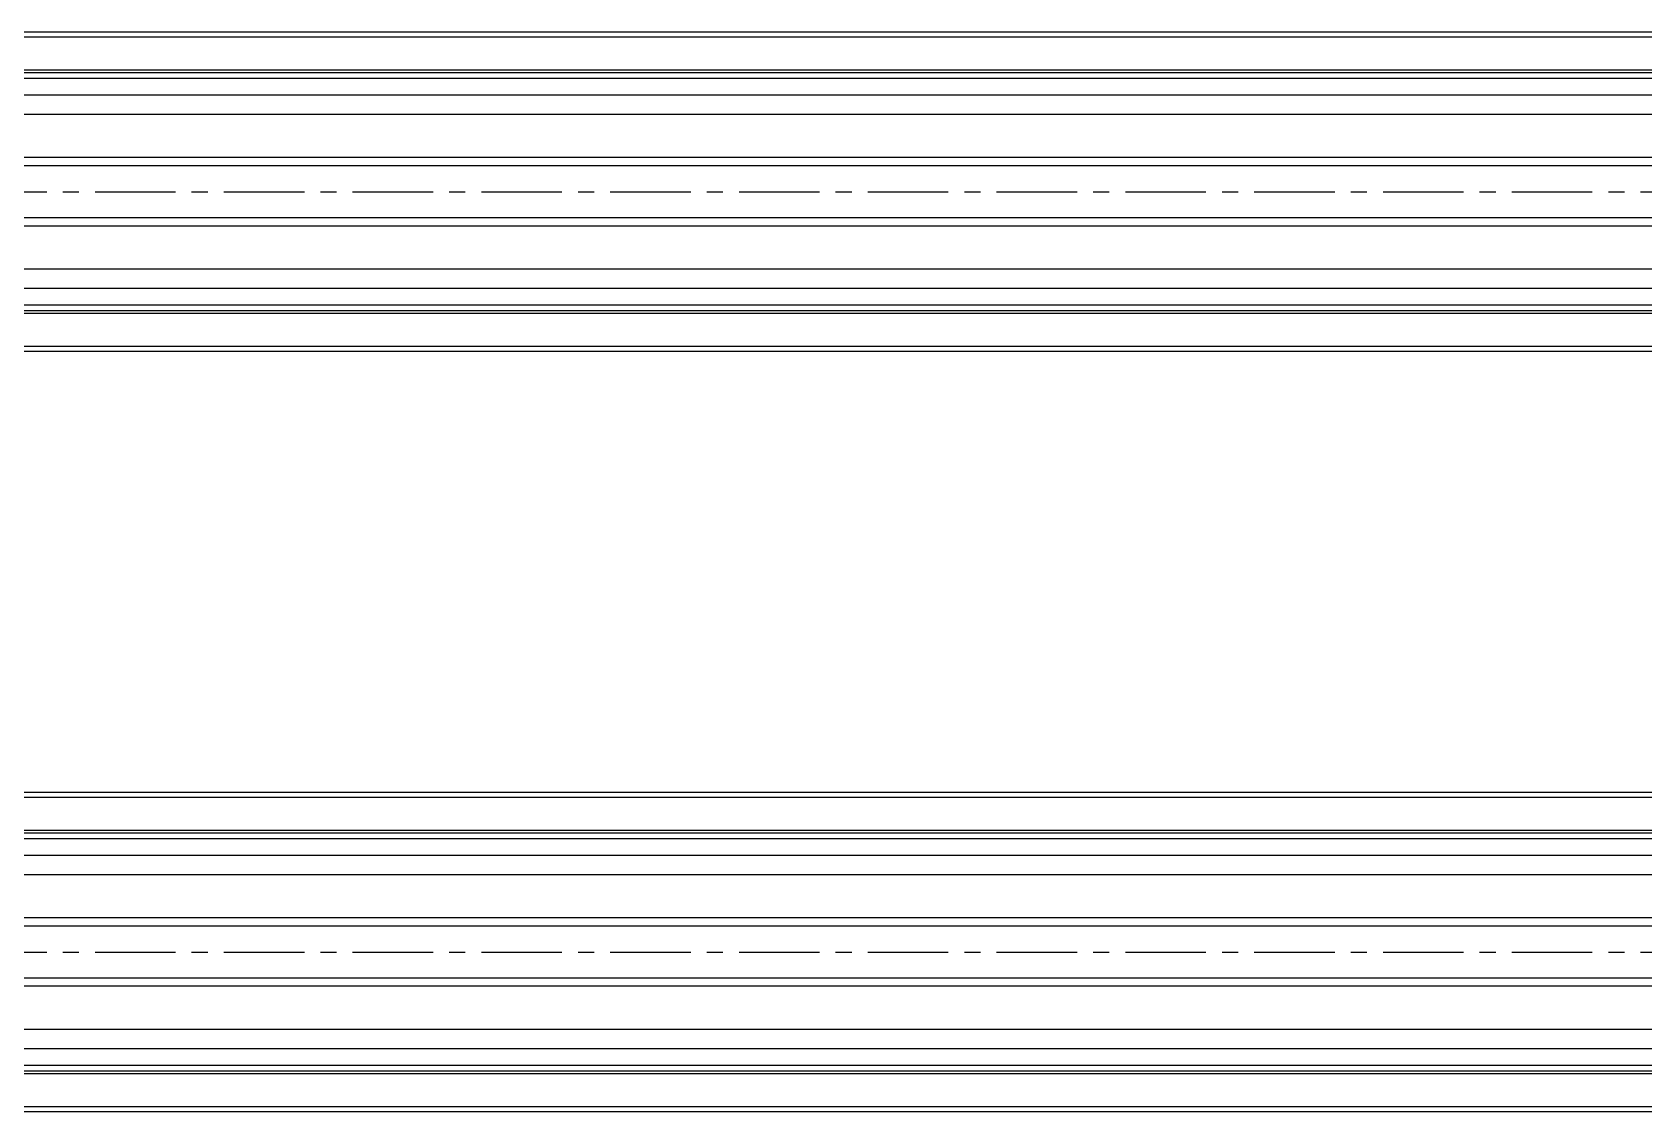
# Model space of a CAD drawing. Extents: x 0 to 4662, y -8 to 1177.
# Drawn here: x 1377.6 to 1695.4, y 919.7 to 1132.7 of the extents above; entities that cross this region are included whole.
import ezdxf

# ---------------------------------------------------------------- set-up
doc = ezdxf.new("R2010")
doc.units = 0
doc.header["$LTSCALE"] = 0.5
doc.linetypes.add('CENTER', pattern=[50.8, 31.75, -6.35, 6.35, -6.35])
doc.linetypes.add('DASHED', pattern=[19.05, 12.7, -6.35])
for name, color, linetype in [('MSM_CENTER', 1, 'CENTER'), ('MSM_CONTINUOUS', 7, 'CONTINUOUS'), ('MSM_DASHED', 4, 'DASHED')]:
    doc.layers.add(name, color=color, linetype=linetype)

msp = doc.modelspace()

# ---------------------------------------------------------------- linework, layer by layer
at = {"layer": 'MSM_CENTER'}
for p, q in [((1059.8, 1101.16), (4225.8, 1101.16)), ((1059.8, 951.16), (4225.8, 951.16))]:
    msp.add_line(p, q, dxfattribs=at)
at = {"layer": 'MSM_CONTINUOUS'}
for p, q in [((4215.8, 1132.66), (1069.8, 1132.66)), ((4084, 1131.66), (1201.6, 1131.66)), ((4096.3, 1125.16), (1189.3, 1125.16)), ((4096.3, 1124.66), (1189.3, 1124.66)), ((4096.3, 1123.5), (1189.3, 1123.5)), ((4103.8, 1120.24), (1181.8, 1120.24)), ((4103.8, 1116.4), (1181.8, 1116.4)), ((4103.8, 1107.91), (1181.8, 1107.91)), ((4176.3, 1106.31), (1227.1, 1106.31)), ((4103.8, 1094.41), (1181.8, 1094.41)), ((4176.3, 1096.01), (1227.1, 1096.01)), ((4103.8, 1085.91), (1181.8, 1085.91)), ((4103.8, 1082.07), (1181.8, 1082.07)), ((4096.3, 1078.82), (1189.3, 1078.82)), ((4096.3, 1077.66), (1189.3, 1077.66)), ((4096.3, 1077.16), (1189.3, 1077.16)), ((4215.8, 1069.66), (1069.8, 1069.66)), ((4084, 1070.66), (1201.6, 1070.66)), ((3910.77, 982.66), (1324.83, 982.66)), ((4084, 981.66), (1201.6, 981.66)), ((4096.3, 975.16), (1189.3, 975.16)), ((4096.3, 974.66), (1189.3, 974.66)), ((4096.3, 973.5), (1189.3, 973.5)), ((4103.8, 970.24), (1181.8, 970.24)), ((4103.8, 966.4), (1181.8, 966.4)), ((4103.8, 957.91), (1181.8, 957.91)), ((4176.3, 956.31), (1227.1, 956.31)), ((4103.8, 944.41), (1181.8, 944.41)), ((4176.3, 946.01), (1227.1, 946.01)), ((4103.8, 935.91), (1181.8, 935.91)), ((4103.8, 932.07), (1181.8, 932.07)), ((4096.3, 928.82), (1189.3, 928.82)), ((4096.3, 927.66), (1189.3, 927.66)), ((4096.3, 927.16), (1189.3, 927.16)), ((4215.8, 919.66), (1069.8, 919.66)), ((4084, 920.66), (1201.6, 920.66))]:
    msp.add_line(p, q, dxfattribs=at)
at = {"layer": 'MSM_DASHED'}
for p, q in [((3980.8, 1125.16), (1254.8, 1125.16)), ((3980.8, 1077.16), (1254.8, 1077.16))]:
    msp.add_line(p, q, dxfattribs=at)

doc.saveas('drawing.dxf')
